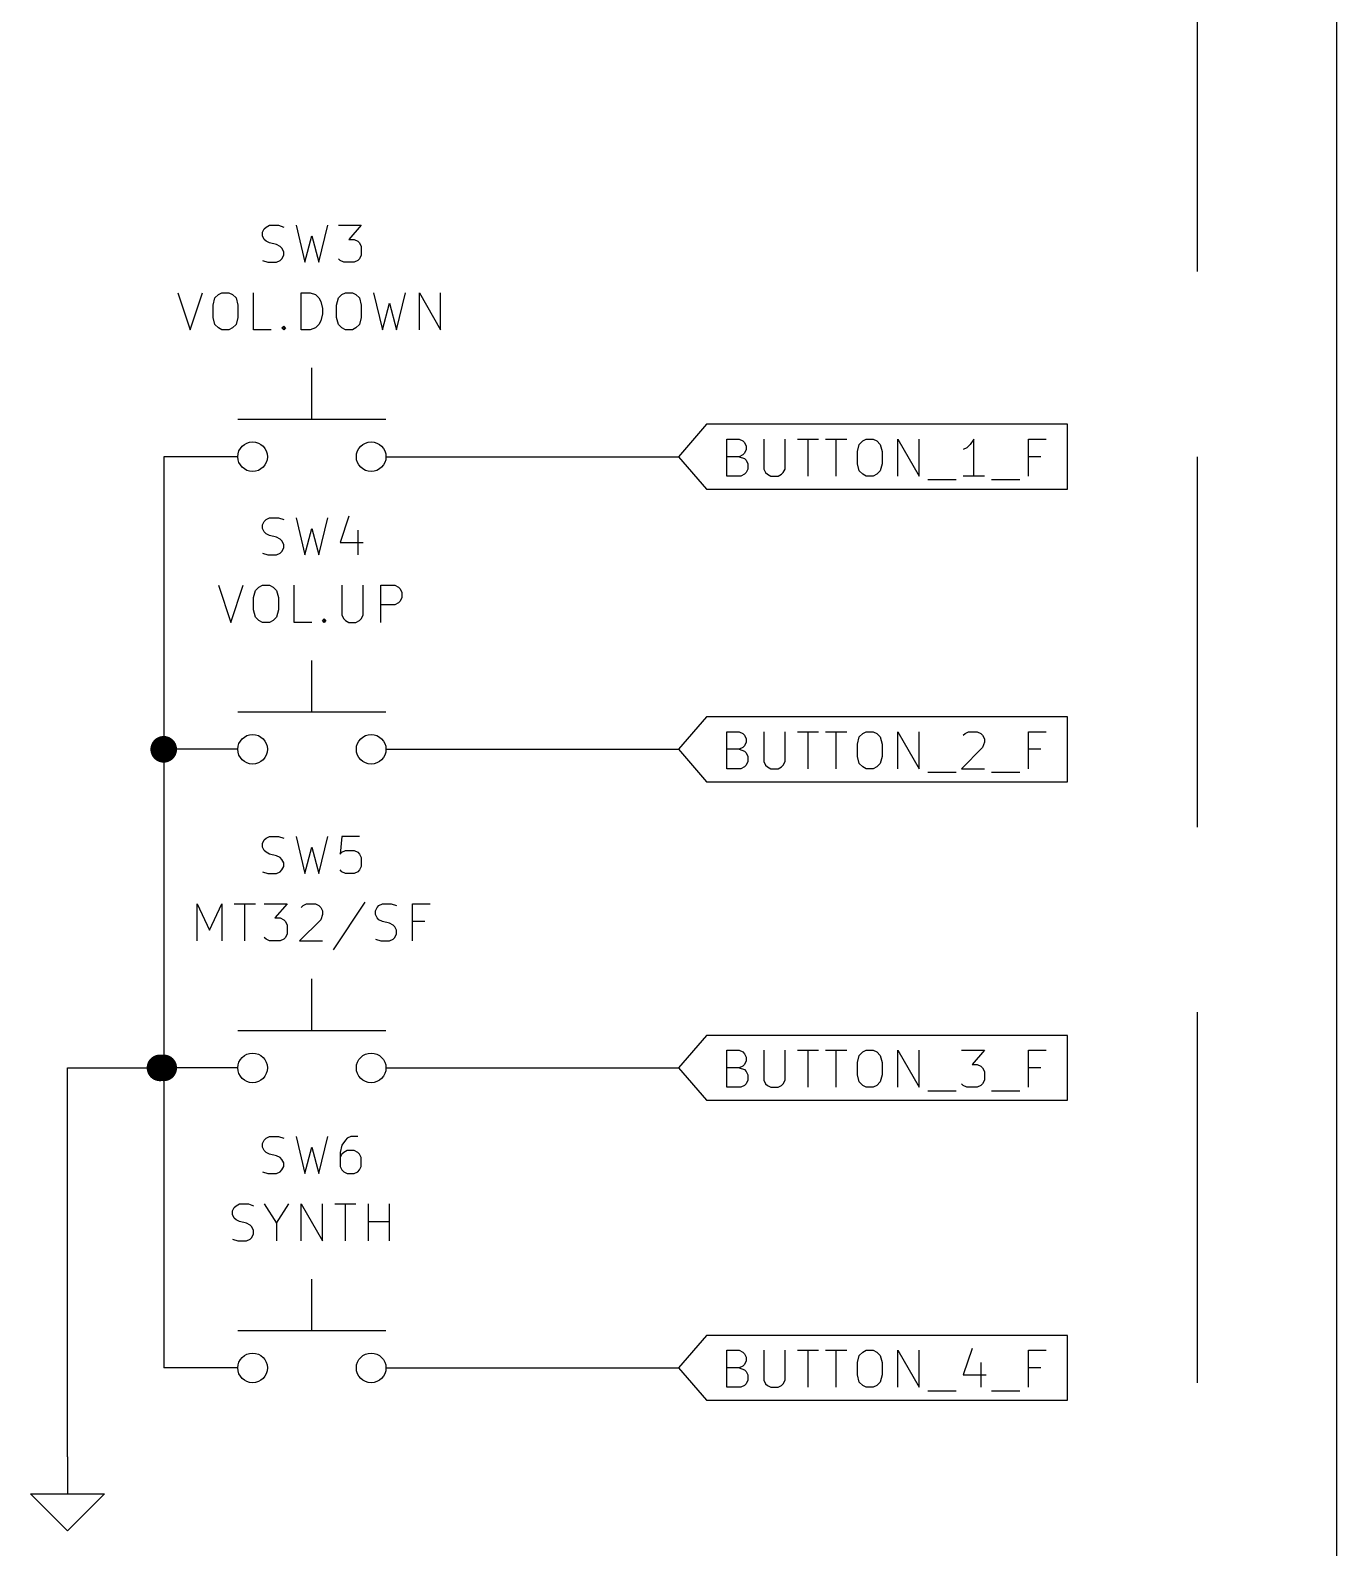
# Model space of a CAD drawing. Extents: x 0.3 to 16.3, y -11.7 to -0.2.
# Drawn here: x 14.575 to 16.338, y -5.598 to -3.55 of the extents above; entities that cross this region are included whole.
import ezdxf

# ---------------------------------------------------------------- set-up
doc = ezdxf.new("R2010")
doc.units = 0
doc.header["$MEASUREMENT"] = 0
doc.linetypes.add('DASHED', pattern=[0.75, 0.5, -0.25])
doc.layers.add('BLACK', color=7, linetype='CONTINUOUS')

msp = doc.modelspace()

# ---------------------------------------------------------------- linework, layer by layer
at = {"layer": 'BLACK', "linetype": 'CONTINUOUS'}
for p, q in [((16.3381, -0.19685), (16.3381, -11.4961)), ((14.8883, -3.82214), (14.8907, -3.81737)), ((14.8883, -3.8269), (14.8883, -3.82214)), ((14.8907, -3.83166), (14.8883, -3.8269)), ((14.8907, -3.81737), (14.8931, -3.815)), ((14.8931, -3.815), (14.8979, -3.81261)), ((14.8979, -3.81261), (14.9098, -3.81261)), ((14.9098, -3.81261), (14.9169, -3.815)), ((14.9336, -3.81261), (14.9455, -3.86261)), ((14.9455, -3.86261), (14.955, -3.8269)), ((14.955, -3.8269), (14.9645, -3.86261)), ((14.9645, -3.86261), (14.9764, -3.81261)), ((14.9907, -3.81261), (15.0217, -3.81261)), ((15.0217, -3.81261), (15.005, -3.83166)), ((14.8931, -3.83404), (14.8907, -3.83166)), ((14.8979, -3.83642), (14.8931, -3.83404)), ((14.9074, -3.8388), (14.8979, -3.83642)), ((14.9121, -3.84119), (14.9074, -3.8388)), ((14.9145, -3.84357), (14.9121, -3.84119)), ((14.9169, -3.84833), (14.9145, -3.84357)), ((14.9169, -3.85309), (14.9169, -3.84833)), ((15.005, -3.83166), (15.0121, -3.83166)), ((15.0121, -3.83166), (15.0169, -3.83404)), ((15.0169, -3.83404), (15.0193, -3.83642)), ((15.0193, -3.83642), (15.0217, -3.84119)), ((15.0217, -3.84119), (15.0217, -3.85309)), ((14.8883, -3.86023), (14.8955, -3.86261)), ((14.8955, -3.86261), (14.9074, -3.86261)), ((14.9074, -3.86261), (14.9121, -3.86023)), ((14.9121, -3.86023), (14.9145, -3.85785)), ((14.9145, -3.85785), (14.9169, -3.85309)), ((14.9931, -3.86023), (14.9907, -3.85785)), ((14.9979, -3.86261), (14.9931, -3.86023)), ((15.0121, -3.86261), (14.9979, -3.86261)), ((15.0169, -3.86023), (15.0121, -3.86261)), ((15.0193, -3.85785), (15.0169, -3.86023)), ((15.0217, -3.85309), (15.0193, -3.85785)), ((14.774, -3.90361), (14.7907, -3.95361)), ((14.7907, -3.95361), (14.8074, -3.90361)), ((14.8217, -3.92028), (14.824, -3.91076)), ((14.824, -3.91076), (14.8288, -3.906)), ((14.8288, -3.906), (14.8336, -3.90361)), ((14.8336, -3.90361), (14.8431, -3.90361)), ((14.8431, -3.90361), (14.8479, -3.906)), ((14.8479, -3.906), (14.8526, -3.91076)), ((14.8526, -3.91076), (14.855, -3.92028)), ((14.8764, -3.95361), (14.8764, -3.90361)), ((14.9407, -3.95361), (14.9407, -3.90361)), ((14.9407, -3.90361), (14.9526, -3.90361)), ((14.9526, -3.90361), (14.9598, -3.906)), ((14.9598, -3.906), (14.9645, -3.91076)), ((14.9645, -3.91076), (14.9669, -3.91552)), ((14.9883, -3.92028), (14.9907, -3.91076)), ((14.9907, -3.91076), (14.9955, -3.906)), ((14.9955, -3.906), (15.0002, -3.90361)), ((15.0002, -3.90361), (15.0098, -3.90361)), ((15.0098, -3.90361), (15.0145, -3.906)), ((15.0145, -3.906), (15.0193, -3.91076)), ((15.0193, -3.91076), (15.0217, -3.92028)), ((15.0383, -3.90361), (15.0502, -3.95361)), ((15.0693, -3.95361), (15.0812, -3.90361)), ((15.1002, -3.95361), (15.1002, -3.90361)), ((15.1002, -3.90361), (15.1288, -3.95361)), ((15.1288, -3.95361), (15.1288, -3.90361)), ((14.8217, -3.93694), (14.8217, -3.92028)), ((14.855, -3.92028), (14.855, -3.93694)), ((14.9669, -3.91552), (14.9693, -3.92504)), ((14.9693, -3.93219), (14.9669, -3.94171)), ((14.9693, -3.92504), (14.9693, -3.93219)), ((14.9883, -3.93694), (14.9883, -3.92028)), ((15.0217, -3.92028), (15.0217, -3.93694)), ((15.0502, -3.95361), (15.0598, -3.9179)), ((15.0598, -3.9179), (15.0693, -3.95361)), ((14.824, -3.94647), (14.8217, -3.93694)), ((14.8288, -3.95123), (14.824, -3.94647)), ((14.8336, -3.95361), (14.8288, -3.95123)), ((14.8479, -3.95123), (14.8431, -3.95361)), ((14.8526, -3.94647), (14.8479, -3.95123)), ((14.855, -3.93694), (14.8526, -3.94647)), ((14.9145, -3.95123), (14.9169, -3.94885)), ((14.9169, -3.95361), (14.9145, -3.95123)), ((14.9169, -3.94885), (14.9193, -3.95123)), ((14.9169, -3.94885), (14.9169, -3.95361)), ((14.9193, -3.95123), (14.9169, -3.95361)), ((14.9598, -3.95123), (14.9526, -3.95361)), ((14.9645, -3.94647), (14.9598, -3.95123)), ((14.9669, -3.94171), (14.9645, -3.94647)), ((14.9907, -3.94647), (14.9883, -3.93694)), ((14.9955, -3.95123), (14.9907, -3.94647)), ((15.0002, -3.95361), (14.9955, -3.95123)), ((15.0145, -3.95123), (15.0098, -3.95361)), ((15.0193, -3.94647), (15.0145, -3.95123)), ((15.0217, -3.93694), (15.0193, -3.94647)), ((14.8431, -3.95361), (14.8336, -3.95361)), ((14.9002, -3.95361), (14.8764, -3.95361)), ((14.9526, -3.95361), (14.9407, -3.95361)), ((15.0098, -3.95361), (15.0002, -3.95361)), ((14.955, -4.075), (14.955, -4.005)), ((15.055, -4.075), (14.855, -4.075)), ((15.4875, -4.08124), (15.45, -4.125)), ((15.975, -4.08124), (15.4875, -4.08124)), ((15.975, -4.125), (15.975, -4.08124)), ((15.515, -4.15119), (15.515, -4.10119)), ((15.515, -4.10119), (15.5317, -4.10119)), ((15.5317, -4.10119), (15.5365, -4.10357)), ((15.5365, -4.10357), (15.5388, -4.10595)), ((15.5388, -4.10595), (15.5412, -4.11072)), ((15.5412, -4.11548), (15.5388, -4.12024)), ((15.5412, -4.11072), (15.5412, -4.11548)), ((15.565, -4.10119), (15.565, -4.14167)), ((15.5936, -4.14167), (15.5936, -4.10119)), ((15.6103, -4.10119), (15.6388, -4.10119)), ((15.6246, -4.15119), (15.6246, -4.10119)), ((15.6484, -4.10119), (15.6769, -4.10119)), ((15.6626, -4.15119), (15.6626, -4.10119)), ((15.6912, -4.11786), (15.6936, -4.10833)), ((15.6936, -4.10833), (15.6984, -4.10357)), ((15.6984, -4.10357), (15.7031, -4.10119)), ((15.7031, -4.10119), (15.7126, -4.10119)), ((15.7126, -4.10119), (15.7174, -4.10357)), ((15.7174, -4.10357), (15.7222, -4.10833)), ((15.7222, -4.10833), (15.7246, -4.11786)), ((15.746, -4.15119), (15.746, -4.10119)), ((15.746, -4.10119), (15.7746, -4.15119)), ((15.7746, -4.15119), (15.7746, -4.10119)), ((15.8388, -4.1131), (15.8341, -4.11548)), ((15.8436, -4.10833), (15.8388, -4.1131)), ((15.8484, -4.10119), (15.8436, -4.10833)), ((15.8484, -4.15119), (15.8484, -4.10119)), ((15.9222, -4.15119), (15.9222, -4.10119)), ((15.9222, -4.10119), (15.946, -4.10119)), ((14.855, -4.125), (14.755, -4.125)), ((14.755, -4.125), (14.755, -4.52)), ((15.055, -4.125), (15.155, -4.125)), ((15.155, -4.125), (15.45, -4.125)), ((15.45, -4.125), (15.4875, -4.16876)), ((15.5317, -4.125), (15.515, -4.125)), ((15.5365, -4.12262), (15.5317, -4.125)), ((15.5317, -4.125), (15.5388, -4.12738)), ((15.5388, -4.12024), (15.5365, -4.12262)), ((15.5388, -4.12738), (15.5412, -4.12976)), ((15.5412, -4.12976), (15.5436, -4.13452)), ((15.5436, -4.13452), (15.5436, -4.14167)), ((15.6912, -4.13452), (15.6912, -4.11786)), ((15.6936, -4.14405), (15.6912, -4.13452)), ((15.7246, -4.13452), (15.7222, -4.14405)), ((15.7246, -4.11786), (15.7246, -4.13452)), ((15.9388, -4.125), (15.9222, -4.125)), ((15.975, -4.16876), (15.975, -4.125)), ((15.5341, -4.15119), (15.515, -4.15119)), ((15.5388, -4.14881), (15.5341, -4.15119)), ((15.5412, -4.14643), (15.5388, -4.14881)), ((15.5436, -4.14167), (15.5412, -4.14643)), ((15.565, -4.14167), (15.5674, -4.14643)), ((15.5674, -4.14643), (15.5698, -4.14881)), ((15.5698, -4.14881), (15.5746, -4.15119)), ((15.5746, -4.15119), (15.5841, -4.15119)), ((15.5841, -4.15119), (15.5888, -4.14881)), ((15.5888, -4.14881), (15.5912, -4.14643)), ((15.5912, -4.14643), (15.5936, -4.14167)), ((15.6984, -4.14881), (15.6936, -4.14405)), ((15.7031, -4.15119), (15.6984, -4.14881)), ((15.7126, -4.15119), (15.7031, -4.15119)), ((15.7174, -4.14881), (15.7126, -4.15119)), ((15.7222, -4.14405), (15.7174, -4.14881)), ((15.7865, -4.15595), (15.8246, -4.15595)), ((15.8626, -4.15119), (15.8341, -4.15119)), ((15.8722, -4.15595), (15.9103, -4.15595)), ((15.4875, -4.16876), (15.975, -4.16876)), ((14.8883, -4.21714), (14.8907, -4.21237)), ((14.8883, -4.2219), (14.8883, -4.21714)), ((14.8907, -4.21237), (14.8931, -4.21)), ((14.8931, -4.21), (14.8979, -4.20761)), ((14.8979, -4.20761), (14.9098, -4.20761)), ((14.9098, -4.20761), (14.9169, -4.21)), ((14.9336, -4.20761), (14.9455, -4.25761)), ((14.9645, -4.25761), (14.9764, -4.20761)), ((15.005, -4.20523), (14.9931, -4.24094)), ((14.8907, -4.22666), (14.8883, -4.2219)), ((14.8931, -4.22904), (14.8907, -4.22666)), ((14.8979, -4.23142), (14.8931, -4.22904)), ((14.9074, -4.2338), (14.8979, -4.23142)), ((14.9121, -4.23619), (14.9074, -4.2338)), ((14.9145, -4.23857), (14.9121, -4.23619)), ((14.9169, -4.24333), (14.9145, -4.23857)), ((14.9455, -4.25761), (14.955, -4.2219)), ((14.955, -4.2219), (14.9645, -4.25761)), ((15.0169, -4.22428), (15.0169, -4.25761)), ((14.8883, -4.25523), (14.8955, -4.25761)), ((14.8955, -4.25761), (14.9074, -4.25761)), ((14.9074, -4.25761), (14.9121, -4.25523)), ((14.9121, -4.25523), (14.9145, -4.25285)), ((14.9145, -4.25285), (14.9169, -4.24809)), ((14.9169, -4.24809), (14.9169, -4.24333)), ((14.9931, -4.24094), (15.024, -4.24094)), ((14.8288, -4.29861), (14.8455, -4.34861)), ((14.8455, -4.34861), (14.8621, -4.29861)), ((14.8788, -4.30576), (14.8836, -4.301)), ((14.8836, -4.301), (14.8883, -4.29861)), ((14.8883, -4.29861), (14.8979, -4.29861)), ((14.8979, -4.29861), (14.9026, -4.301)), ((14.9026, -4.301), (14.9074, -4.30576)), ((14.9312, -4.34861), (14.9312, -4.29861)), ((14.9955, -4.29861), (14.9955, -4.33909)), ((15.024, -4.33909), (15.024, -4.29861)), ((15.0479, -4.34861), (15.0479, -4.29861)), ((15.0479, -4.29861), (15.0669, -4.29861)), ((15.0669, -4.29861), (15.0717, -4.301)), ((15.0717, -4.301), (15.074, -4.30337)), ((14.8764, -4.31528), (14.8788, -4.30576)), ((14.8764, -4.33194), (14.8764, -4.31528)), ((14.9074, -4.30576), (14.9098, -4.31528)), ((14.9098, -4.31528), (14.9098, -4.33194)), ((15.074, -4.32004), (15.0717, -4.32242)), ((15.074, -4.30337), (15.0764, -4.30814)), ((15.0764, -4.31528), (15.074, -4.32004)), ((15.0764, -4.30814), (15.0764, -4.31528)), ((14.8788, -4.34147), (14.8764, -4.33194)), ((14.8836, -4.34623), (14.8788, -4.34147)), ((14.9074, -4.34147), (14.9026, -4.34623)), ((14.9098, -4.33194), (14.9074, -4.34147)), ((14.9955, -4.33909), (14.9979, -4.34385)), ((15.0217, -4.34385), (15.024, -4.33909)), ((15.0669, -4.3248), (15.0479, -4.3248)), ((15.0717, -4.32242), (15.0669, -4.3248)), ((14.8883, -4.34861), (14.8836, -4.34623)), ((14.8979, -4.34861), (14.8883, -4.34861)), ((14.9026, -4.34623), (14.8979, -4.34861)), ((14.955, -4.34861), (14.9312, -4.34861)), ((14.9693, -4.34623), (14.9717, -4.34385)), ((14.9717, -4.34861), (14.9693, -4.34623)), ((14.9717, -4.34385), (14.974, -4.34623)), ((14.9717, -4.34385), (14.9717, -4.34861)), ((14.974, -4.34623), (14.9717, -4.34861)), ((14.9979, -4.34385), (15.0002, -4.34623)), ((15.0002, -4.34623), (15.005, -4.34861)), ((15.005, -4.34861), (15.0145, -4.34861)), ((15.0145, -4.34861), (15.0193, -4.34623)), ((15.0193, -4.34623), (15.0217, -4.34385)), ((14.955, -4.47), (14.955, -4.4)), ((15.055, -4.47), (14.855, -4.47)), ((15.4875, -4.47624), (15.45, -4.52)), ((15.975, -4.47624), (15.4875, -4.47624)), ((15.975, -4.52), (15.975, -4.47624)), ((15.515, -4.54619), (15.515, -4.49619)), ((15.515, -4.49619), (15.5317, -4.49619)), ((15.5317, -4.49619), (15.5365, -4.49857)), ((15.5365, -4.49857), (15.5388, -4.50095)), ((15.5388, -4.50095), (15.5412, -4.50572)), ((15.5412, -4.50572), (15.5412, -4.51048)), ((15.565, -4.49619), (15.565, -4.53667)), ((15.5936, -4.53667), (15.5936, -4.49619)), ((15.6103, -4.49619), (15.6388, -4.49619)), ((15.6246, -4.54619), (15.6246, -4.49619)), ((15.6484, -4.49619), (15.6769, -4.49619)), ((15.6626, -4.54619), (15.6626, -4.49619)), ((15.6912, -4.51286), (15.6936, -4.50333)), ((15.6936, -4.50333), (15.6984, -4.49857)), ((15.6984, -4.49857), (15.7031, -4.49619)), ((15.7031, -4.49619), (15.7126, -4.49619)), ((15.7126, -4.49619), (15.7174, -4.49857)), ((15.7174, -4.49857), (15.7222, -4.50333)), ((15.7222, -4.50333), (15.7246, -4.51286)), ((15.746, -4.54619), (15.746, -4.49619)), ((15.746, -4.49619), (15.7746, -4.54619)), ((15.7746, -4.54619), (15.7746, -4.49619)), ((15.8341, -4.50095), (15.8365, -4.49857)), ((15.8365, -4.49857), (15.8412, -4.49619)), ((15.8412, -4.49619), (15.8531, -4.49619)), ((15.8531, -4.49619), (15.8579, -4.49857)), ((15.8579, -4.49857), (15.8603, -4.50095)), ((15.8603, -4.50095), (15.8626, -4.50572)), ((15.8626, -4.50572), (15.8626, -4.51048)), ((15.9222, -4.54619), (15.9222, -4.49619)), ((15.9222, -4.49619), (15.946, -4.49619)), ((14.855, -4.52), (14.755, -4.52)), ((14.755, -4.52), (14.755, -4.95)), ((15.055, -4.52), (15.155, -4.52)), ((15.155, -4.52), (15.45, -4.52)), ((15.45, -4.52), (15.4875, -4.56376)), ((15.5317, -4.52), (15.515, -4.52)), ((15.5365, -4.51762), (15.5317, -4.52)), ((15.5317, -4.52), (15.5388, -4.52238)), ((15.5388, -4.51524), (15.5365, -4.51762)), ((15.5412, -4.51048), (15.5388, -4.51524)), ((15.5388, -4.52238), (15.5412, -4.52476)), ((15.5412, -4.52476), (15.5436, -4.52952)), ((15.6912, -4.52952), (15.6912, -4.51286)), ((15.7246, -4.51286), (15.7246, -4.52952)), ((15.8603, -4.51762), (15.8317, -4.54619)), ((15.8626, -4.51048), (15.8603, -4.51762)), ((15.9388, -4.52), (15.9222, -4.52)), ((15.975, -4.56376), (15.975, -4.52)), ((15.5341, -4.54619), (15.515, -4.54619)), ((15.5388, -4.54381), (15.5341, -4.54619)), ((15.5412, -4.54143), (15.5388, -4.54381)), ((15.5436, -4.53667), (15.5412, -4.54143)), ((15.5436, -4.52952), (15.5436, -4.53667)), ((15.565, -4.53667), (15.5674, -4.54143)), ((15.5674, -4.54143), (15.5698, -4.54381)), ((15.5698, -4.54381), (15.5746, -4.54619)), ((15.5746, -4.54619), (15.5841, -4.54619)), ((15.5841, -4.54619), (15.5888, -4.54381)), ((15.5888, -4.54381), (15.5912, -4.54143)), ((15.5912, -4.54143), (15.5936, -4.53667)), ((15.6936, -4.53905), (15.6912, -4.52952)), ((15.6984, -4.54381), (15.6936, -4.53905)), ((15.7031, -4.54619), (15.6984, -4.54381)), ((15.7126, -4.54619), (15.7031, -4.54619)), ((15.7174, -4.54381), (15.7126, -4.54619)), ((15.7222, -4.53905), (15.7174, -4.54381)), ((15.7246, -4.52952), (15.7222, -4.53905)), ((15.8317, -4.54619), (15.8626, -4.54619)), ((15.4875, -4.56376), (15.975, -4.56376)), ((15.7865, -4.55095), (15.8246, -4.55095)), ((15.8722, -4.55095), (15.9103, -4.55095)), ((14.8883, -4.64714), (14.8907, -4.64237)), ((14.8883, -4.6519), (14.8883, -4.64714)), ((14.8907, -4.64237), (14.8931, -4.64)), ((14.8931, -4.64), (14.8979, -4.63761)), ((14.8979, -4.63761), (14.9098, -4.63761)), ((14.9098, -4.63761), (14.9169, -4.64)), ((14.9336, -4.63761), (14.9455, -4.68761)), ((14.9645, -4.68761), (14.9764, -4.63761)), ((14.9955, -4.63761), (14.9931, -4.66142)), ((15.0193, -4.63761), (14.9955, -4.63761)), ((14.8907, -4.65666), (14.8883, -4.6519)), ((14.8931, -4.65904), (14.8907, -4.65666)), ((14.8979, -4.66142), (14.8931, -4.65904)), ((14.9074, -4.6638), (14.8979, -4.66142)), ((14.9121, -4.66619), (14.9074, -4.6638)), ((14.9145, -4.66857), (14.9121, -4.66619)), ((14.9169, -4.67333), (14.9145, -4.66857)), ((14.9455, -4.68761), (14.955, -4.6519)), ((14.955, -4.6519), (14.9645, -4.68761)), ((14.9931, -4.66142), (14.9955, -4.65904)), ((14.9955, -4.65904), (15.0002, -4.65666)), ((15.0002, -4.65666), (15.0121, -4.65666)), ((15.0121, -4.65666), (15.0169, -4.65904)), ((15.0169, -4.65904), (15.0193, -4.66142)), ((15.0193, -4.66142), (15.0217, -4.66619)), ((15.0217, -4.66619), (15.0217, -4.67809)), ((14.8883, -4.68523), (14.8955, -4.68761)), ((14.8955, -4.68761), (14.9074, -4.68761)), ((14.9074, -4.68761), (14.9121, -4.68523)), ((14.9121, -4.68523), (14.9145, -4.68285)), ((14.9145, -4.68285), (14.9169, -4.67809)), ((14.9169, -4.67809), (14.9169, -4.67333)), ((14.9955, -4.68523), (14.9931, -4.68285)), ((15.0002, -4.68761), (14.9955, -4.68523)), ((15.0121, -4.68761), (15.0002, -4.68761)), ((15.0169, -4.68523), (15.0121, -4.68761)), ((15.0193, -4.68285), (15.0169, -4.68523)), ((15.0217, -4.67809), (15.0193, -4.68285)), ((14.8002, -4.77861), (14.8002, -4.72861)), ((14.8002, -4.72861), (14.8169, -4.76433)), ((14.8169, -4.76433), (14.8336, -4.72861)), ((14.8336, -4.72861), (14.8336, -4.77861)), ((14.8502, -4.72861), (14.8788, -4.72861)), ((14.8645, -4.77861), (14.8645, -4.72861)), ((14.8907, -4.72861), (14.9217, -4.72861)), ((14.9217, -4.72861), (14.905, -4.74766)), ((14.9407, -4.73337), (14.9431, -4.731)), ((14.9431, -4.731), (14.9479, -4.72861)), ((14.9479, -4.72861), (14.9598, -4.72861)), ((14.9598, -4.72861), (14.9645, -4.731)), ((14.9645, -4.731), (14.9669, -4.73337)), ((15.0264, -4.72623), (14.9836, -4.79052)), ((15.0431, -4.73337), (15.0455, -4.731)), ((15.0455, -4.731), (15.0502, -4.72861)), ((15.0502, -4.72861), (15.0621, -4.72861)), ((15.0621, -4.72861), (15.0693, -4.731)), ((15.0907, -4.77861), (15.0907, -4.72861)), ((15.0907, -4.72861), (15.1145, -4.72861)), ((14.905, -4.74766), (14.9121, -4.74766)), ((14.9121, -4.74766), (14.9169, -4.75004)), ((14.9169, -4.75004), (14.9193, -4.75242)), ((14.9669, -4.75004), (14.9383, -4.77861)), ((14.9669, -4.73337), (14.9693, -4.73814)), ((14.9693, -4.7429), (14.9669, -4.75004)), ((14.9693, -4.73814), (14.9693, -4.7429)), ((15.0407, -4.73814), (15.0431, -4.73337)), ((15.0407, -4.7429), (15.0407, -4.73814)), ((15.0431, -4.74766), (15.0407, -4.7429)), ((15.0455, -4.75004), (15.0431, -4.74766)), ((15.0502, -4.75242), (15.0455, -4.75004)), ((14.9193, -4.75242), (14.9217, -4.75719)), ((14.9217, -4.76909), (14.9193, -4.77385)), ((14.9217, -4.75719), (14.9217, -4.76909)), ((15.0598, -4.7548), (15.0502, -4.75242)), ((15.0645, -4.75719), (15.0598, -4.7548)), ((15.0669, -4.75957), (15.0645, -4.75719)), ((15.0693, -4.76433), (15.0669, -4.75957)), ((15.0669, -4.77385), (15.0693, -4.76909)), ((15.0693, -4.76909), (15.0693, -4.76433)), ((15.1074, -4.75242), (15.0907, -4.75242)), ((14.8931, -4.77623), (14.8907, -4.77385)), ((14.8979, -4.77861), (14.8931, -4.77623)), ((14.9121, -4.77861), (14.8979, -4.77861)), ((14.9169, -4.77623), (14.9121, -4.77861)), ((14.9193, -4.77385), (14.9169, -4.77623)), ((14.9383, -4.77861), (14.9693, -4.77861)), ((15.0407, -4.77623), (15.0479, -4.77861)), ((15.0479, -4.77861), (15.0598, -4.77861)), ((15.0598, -4.77861), (15.0645, -4.77623)), ((15.0645, -4.77623), (15.0669, -4.77385)), ((14.955, -4.9), (14.955, -4.83)), ((15.055, -4.9), (14.855, -4.9)), ((15.4875, -4.90624), (15.45, -4.95)), ((15.975, -4.90624), (15.4875, -4.90624)), ((15.975, -4.95), (15.975, -4.90624)), ((15.515, -4.97619), (15.515, -4.92619)), ((15.515, -4.92619), (15.5317, -4.92619)), ((15.5317, -4.92619), (15.5365, -4.92857)), ((15.5365, -4.92857), (15.5388, -4.93095)), ((15.5388, -4.93095), (15.5412, -4.93572)), ((15.5412, -4.93572), (15.5412, -4.94048)), ((15.565, -4.92619), (15.565, -4.96667)), ((15.5936, -4.96667), (15.5936, -4.92619)), ((15.6103, -4.92619), (15.6388, -4.92619)), ((15.6246, -4.97619), (15.6246, -4.92619)), ((15.6484, -4.92619), (15.6769, -4.92619)), ((15.6626, -4.97619), (15.6626, -4.92619)), ((15.6912, -4.94286), (15.6936, -4.93333)), ((15.6936, -4.93333), (15.6984, -4.92857)), ((15.6984, -4.92857), (15.7031, -4.92619)), ((15.7031, -4.92619), (15.7126, -4.92619)), ((15.7126, -4.92619), (15.7174, -4.92857)), ((15.7174, -4.92857), (15.7222, -4.93333)), ((15.7222, -4.93333), (15.7246, -4.94286)), ((15.746, -4.97619), (15.746, -4.92619)), ((15.746, -4.92619), (15.7746, -4.97619)), ((15.7746, -4.97619), (15.7746, -4.92619)), ((15.8317, -4.92619), (15.8626, -4.92619)), ((15.8626, -4.92619), (15.846, -4.94524)), ((15.9222, -4.97619), (15.9222, -4.92619)), ((15.9222, -4.92619), (15.946, -4.92619)), ((14.625, -4.95), (14.75, -4.95)), ((14.625, -5.475), (14.625, -4.95)), ((14.855, -4.95), (14.755, -4.95)), ((14.755, -4.95), (14.755, -5.355)), ((15.055, -4.95), (15.155, -4.95)), ((15.155, -4.95), (15.45, -4.95)), ((15.45, -4.95), (15.4875, -4.99376)), ((15.5317, -4.95), (15.515, -4.95)), ((15.5365, -4.94762), (15.5317, -4.95)), ((15.5317, -4.95), (15.5388, -4.95238)), ((15.5388, -4.94524), (15.5365, -4.94762)), ((15.5412, -4.94048), (15.5388, -4.94524)), ((15.5388, -4.95238), (15.5412, -4.95476)), ((15.5412, -4.95476), (15.5436, -4.95952)), ((15.6912, -4.95952), (15.6912, -4.94286)), ((15.7246, -4.94286), (15.7246, -4.95952)), ((15.846, -4.94524), (15.8531, -4.94524)), ((15.8531, -4.94524), (15.8579, -4.94762)), ((15.8579, -4.94762), (15.8603, -4.95)), ((15.8603, -4.95), (15.8626, -4.95476)), ((15.8626, -4.95476), (15.8626, -4.96667)), ((15.9388, -4.95), (15.9222, -4.95)), ((15.975, -4.99376), (15.975, -4.95)), ((15.5341, -4.97619), (15.515, -4.97619)), ((15.5388, -4.97381), (15.5341, -4.97619)), ((15.5412, -4.97143), (15.5388, -4.97381)), ((15.5436, -4.96667), (15.5412, -4.97143)), ((15.5436, -4.95952), (15.5436, -4.96667)), ((15.565, -4.96667), (15.5674, -4.97143)), ((15.5674, -4.97143), (15.5698, -4.97381)), ((15.5698, -4.97381), (15.5746, -4.97619)), ((15.5746, -4.97619), (15.5841, -4.97619)), ((15.5841, -4.97619), (15.5888, -4.97381)), ((15.5888, -4.97381), (15.5912, -4.97143)), ((15.5912, -4.97143), (15.5936, -4.96667)), ((15.6936, -4.96905), (15.6912, -4.95952)), ((15.6984, -4.97381), (15.6936, -4.96905)), ((15.7031, -4.97619), (15.6984, -4.97381)), ((15.7126, -4.97619), (15.7031, -4.97619)), ((15.7174, -4.97381), (15.7126, -4.97619)), ((15.7222, -4.96905), (15.7174, -4.97381)), ((15.7246, -4.95952), (15.7222, -4.96905)), ((15.8341, -4.97381), (15.8317, -4.97143)), ((15.8388, -4.97619), (15.8341, -4.97381)), ((15.8531, -4.97619), (15.8388, -4.97619)), ((15.8579, -4.97381), (15.8531, -4.97619)), ((15.8603, -4.97143), (15.8579, -4.97381)), ((15.8626, -4.96667), (15.8603, -4.97143)), ((15.4875, -4.99376), (15.975, -4.99376)), ((15.7865, -4.98095), (15.8246, -4.98095)), ((15.8722, -4.98095), (15.9103, -4.98095)), ((14.8883, -5.05214), (14.8907, -5.04737)), ((14.8883, -5.0569), (14.8883, -5.05214)), ((14.8907, -5.06166), (14.8883, -5.0569)), ((14.8907, -5.04737), (14.8931, -5.045)), ((14.8931, -5.045), (14.8979, -5.04261)), ((14.8979, -5.04261), (14.9098, -5.04261)), ((14.9098, -5.04261), (14.9169, -5.045)), ((14.9336, -5.04261), (14.9455, -5.09261)), ((14.9455, -5.09261), (14.955, -5.0569)), ((14.955, -5.0569), (14.9645, -5.09261)), ((14.9645, -5.09261), (14.9764, -5.04261)), ((14.9955, -5.05452), (14.9931, -5.06404)), ((15.0002, -5.04737), (14.9955, -5.05452)), ((15.0026, -5.045), (15.0002, -5.04737)), ((15.0074, -5.04261), (15.0026, -5.045)), ((15.0169, -5.04261), (15.0074, -5.04261)), ((14.8931, -5.06404), (14.8907, -5.06166)), ((14.8979, -5.06642), (14.8931, -5.06404)), ((14.9074, -5.0688), (14.8979, -5.06642)), ((14.9121, -5.07119), (14.9074, -5.0688)), ((14.9145, -5.07357), (14.9121, -5.07119)), ((14.9169, -5.07833), (14.9145, -5.07357)), ((14.9169, -5.08309), (14.9169, -5.07833)), ((14.9931, -5.06404), (14.9931, -5.08309)), ((14.9955, -5.06642), (14.9931, -5.07119)), ((14.9979, -5.06404), (14.9955, -5.06642)), ((15.0026, -5.06166), (14.9979, -5.06404)), ((15.0121, -5.06166), (15.0026, -5.06166)), ((15.0169, -5.06404), (15.0121, -5.06166)), ((15.0193, -5.06642), (15.0169, -5.06404)), ((15.0217, -5.07119), (15.0193, -5.06642)), ((15.0217, -5.08309), (15.0217, -5.07119)), ((14.8883, -5.09023), (14.8955, -5.09261)), ((14.8955, -5.09261), (14.9074, -5.09261)), ((14.9074, -5.09261), (14.9121, -5.09023)), ((14.9121, -5.09023), (14.9145, -5.08785)), ((14.9145, -5.08785), (14.9169, -5.08309)), ((14.9931, -5.08309), (14.9955, -5.08785)), ((14.9955, -5.08785), (14.9979, -5.09023)), ((14.9979, -5.09023), (15.0026, -5.09261)), ((15.0026, -5.09261), (15.0121, -5.09261)), ((15.0121, -5.09261), (15.0169, -5.09023)), ((15.0169, -5.09023), (15.0193, -5.08785)), ((15.0193, -5.08785), (15.0217, -5.08309)), ((14.8479, -5.14314), (14.8502, -5.13837)), ((14.8502, -5.13837), (14.8526, -5.136)), ((14.8526, -5.136), (14.8574, -5.13361)), ((14.8574, -5.13361), (14.8693, -5.13361)), ((14.8693, -5.13361), (14.8764, -5.136)), ((14.8907, -5.13361), (14.9074, -5.1598)), ((14.9074, -5.1598), (14.924, -5.13361)), ((14.9407, -5.18361), (14.9407, -5.13361)), ((14.9407, -5.13361), (14.9693, -5.18361)), ((14.9693, -5.18361), (14.9693, -5.13361)), ((14.9859, -5.13361), (15.0145, -5.13361)), ((15.0002, -5.18361), (15.0002, -5.13361)), ((15.0312, -5.18361), (15.0312, -5.13361)), ((15.0598, -5.18361), (15.0598, -5.13361)), ((14.8479, -5.1479), (14.8479, -5.14314)), ((14.8502, -5.15266), (14.8479, -5.1479)), ((14.8526, -5.15504), (14.8502, -5.15266)), ((14.8574, -5.15742), (14.8526, -5.15504)), ((14.8669, -5.1598), (14.8574, -5.15742)), ((14.8717, -5.16219), (14.8669, -5.1598)), ((14.9074, -5.1598), (14.9074, -5.18361)), ((15.0312, -5.15742), (15.0598, -5.15742)), ((14.8479, -5.18123), (14.855, -5.18361)), ((14.8669, -5.18361), (14.8717, -5.18123)), ((14.874, -5.16457), (14.8717, -5.16219)), ((14.8717, -5.18123), (14.874, -5.17885)), ((14.8764, -5.16933), (14.874, -5.16457)), ((14.874, -5.17885), (14.8764, -5.17409)), ((14.8764, -5.17409), (14.8764, -5.16933)), ((14.855, -5.18361), (14.8669, -5.18361)), ((14.955, -5.305), (14.955, -5.235)), ((15.055, -5.305), (14.855, -5.305)), ((15.4875, -5.31124), (15.45, -5.355)), ((15.975, -5.31124), (15.4875, -5.31124)), ((15.975, -5.355), (15.975, -5.31124)), ((15.515, -5.38119), (15.515, -5.33119)), ((15.515, -5.33119), (15.5317, -5.33119)), ((15.5317, -5.33119), (15.5365, -5.33357)), ((15.5365, -5.33357), (15.5388, -5.33595)), ((15.5388, -5.33595), (15.5412, -5.34072)), ((15.5412, -5.34548), (15.5388, -5.35024)), ((15.5412, -5.34072), (15.5412, -5.34548)), ((15.565, -5.33119), (15.565, -5.37167)), ((15.5936, -5.37167), (15.5936, -5.33119)), ((15.6103, -5.33119), (15.6388, -5.33119)), ((15.6246, -5.38119), (15.6246, -5.33119)), ((15.6484, -5.33119), (15.6769, -5.33119)), ((15.6626, -5.38119), (15.6626, -5.33119)), ((15.6912, -5.34786), (15.6936, -5.33833)), ((15.6936, -5.33833), (15.6984, -5.33357)), ((15.6984, -5.33357), (15.7031, -5.33119)), ((15.7031, -5.33119), (15.7126, -5.33119)), ((15.7126, -5.33119), (15.7174, -5.33357)), ((15.7174, -5.33357), (15.7222, -5.33833)), ((15.7222, -5.33833), (15.7246, -5.34786)), ((15.746, -5.38119), (15.746, -5.33119)), ((15.746, -5.33119), (15.7746, -5.38119)), ((15.7746, -5.38119), (15.7746, -5.33119)), ((15.846, -5.32881), (15.8341, -5.36452)), ((15.9222, -5.38119), (15.9222, -5.33119)), ((15.9222, -5.33119), (15.946, -5.33119)), ((14.855, -5.355), (14.755, -5.355)), ((15.055, -5.355), (15.155, -5.355)), ((15.155, -5.355), (15.45, -5.355)), ((15.45, -5.355), (15.4875, -5.39876)), ((15.5317, -5.355), (15.515, -5.355)), ((15.5365, -5.35262), (15.5317, -5.355)), ((15.5317, -5.355), (15.5388, -5.35738)), ((15.5388, -5.35024), (15.5365, -5.35262)), ((15.5388, -5.35738), (15.5412, -5.35976)), ((15.5412, -5.35976), (15.5436, -5.36452)), ((15.5436, -5.36452), (15.5436, -5.37167)), ((15.6912, -5.36452), (15.6912, -5.34786)), ((15.6936, -5.37405), (15.6912, -5.36452)), ((15.7246, -5.36452), (15.7222, -5.37405)), ((15.7246, -5.34786), (15.7246, -5.36452)), ((15.8341, -5.36452), (15.865, -5.36452)), ((15.8579, -5.34786), (15.8579, -5.38119)), ((15.9388, -5.355), (15.9222, -5.355)), ((15.975, -5.39876), (15.975, -5.355)), ((15.5341, -5.38119), (15.515, -5.38119)), ((15.5388, -5.37881), (15.5341, -5.38119)), ((15.5412, -5.37643), (15.5388, -5.37881)), ((15.5436, -5.37167), (15.5412, -5.37643)), ((15.565, -5.37167), (15.5674, -5.37643)), ((15.5674, -5.37643), (15.5698, -5.37881)), ((15.5698, -5.37881), (15.5746, -5.38119)), ((15.5746, -5.38119), (15.5841, -5.38119)), ((15.5841, -5.38119), (15.5888, -5.37881)), ((15.5888, -5.37881), (15.5912, -5.37643)), ((15.5912, -5.37643), (15.5936, -5.37167)), ((15.6984, -5.37881), (15.6936, -5.37405)), ((15.7031, -5.38119), (15.6984, -5.37881)), ((15.7126, -5.38119), (15.7031, -5.38119)), ((15.7174, -5.37881), (15.7126, -5.38119)), ((15.7222, -5.37405), (15.7174, -5.37881)), ((15.7865, -5.38595), (15.8246, -5.38595)), ((15.8722, -5.38595), (15.9103, -5.38595)), ((15.4875, -5.39876), (15.975, -5.39876)), ((14.625, -5.475), (14.625, -5.525)), ((14.625, -5.575), (14.575, -5.525)), ((14.575, -5.525), (14.625, -5.525)), ((14.625, -5.525), (14.675, -5.525)), ((14.675, -5.525), (14.625, -5.575))]:
    msp.add_line(p, q, dxfattribs=at)
at = {"layer": 'BLACK', "linetype": 'DASHED'}
msp.add_line((16.15, -0.375), (16.15, -6.7), dxfattribs=at)
at = {"layer": 'BLACK', "const_width": 0.018}
for points in [[(14.746, -4.52, 1), (14.764, -4.52, 1)], [(14.741, -4.95, 1), (14.759, -4.95, 1)], [(14.746, -4.95, 1), (14.764, -4.95, 1)]]:
    msp.add_lwpolyline(points, format="xyb", close=True, dxfattribs=at)
at = {"layer": 'BLACK'}
for centre in [(14.875, -4.125), (15.035, -4.125), (14.875, -4.52), (15.035, -4.52), (14.875, -4.95), (15.035, -4.95), (14.875, -5.355), (15.035, -5.355)]:
    msp.add_circle(centre, 0.02, dxfattribs=at)

doc.saveas('drawing.dxf')
